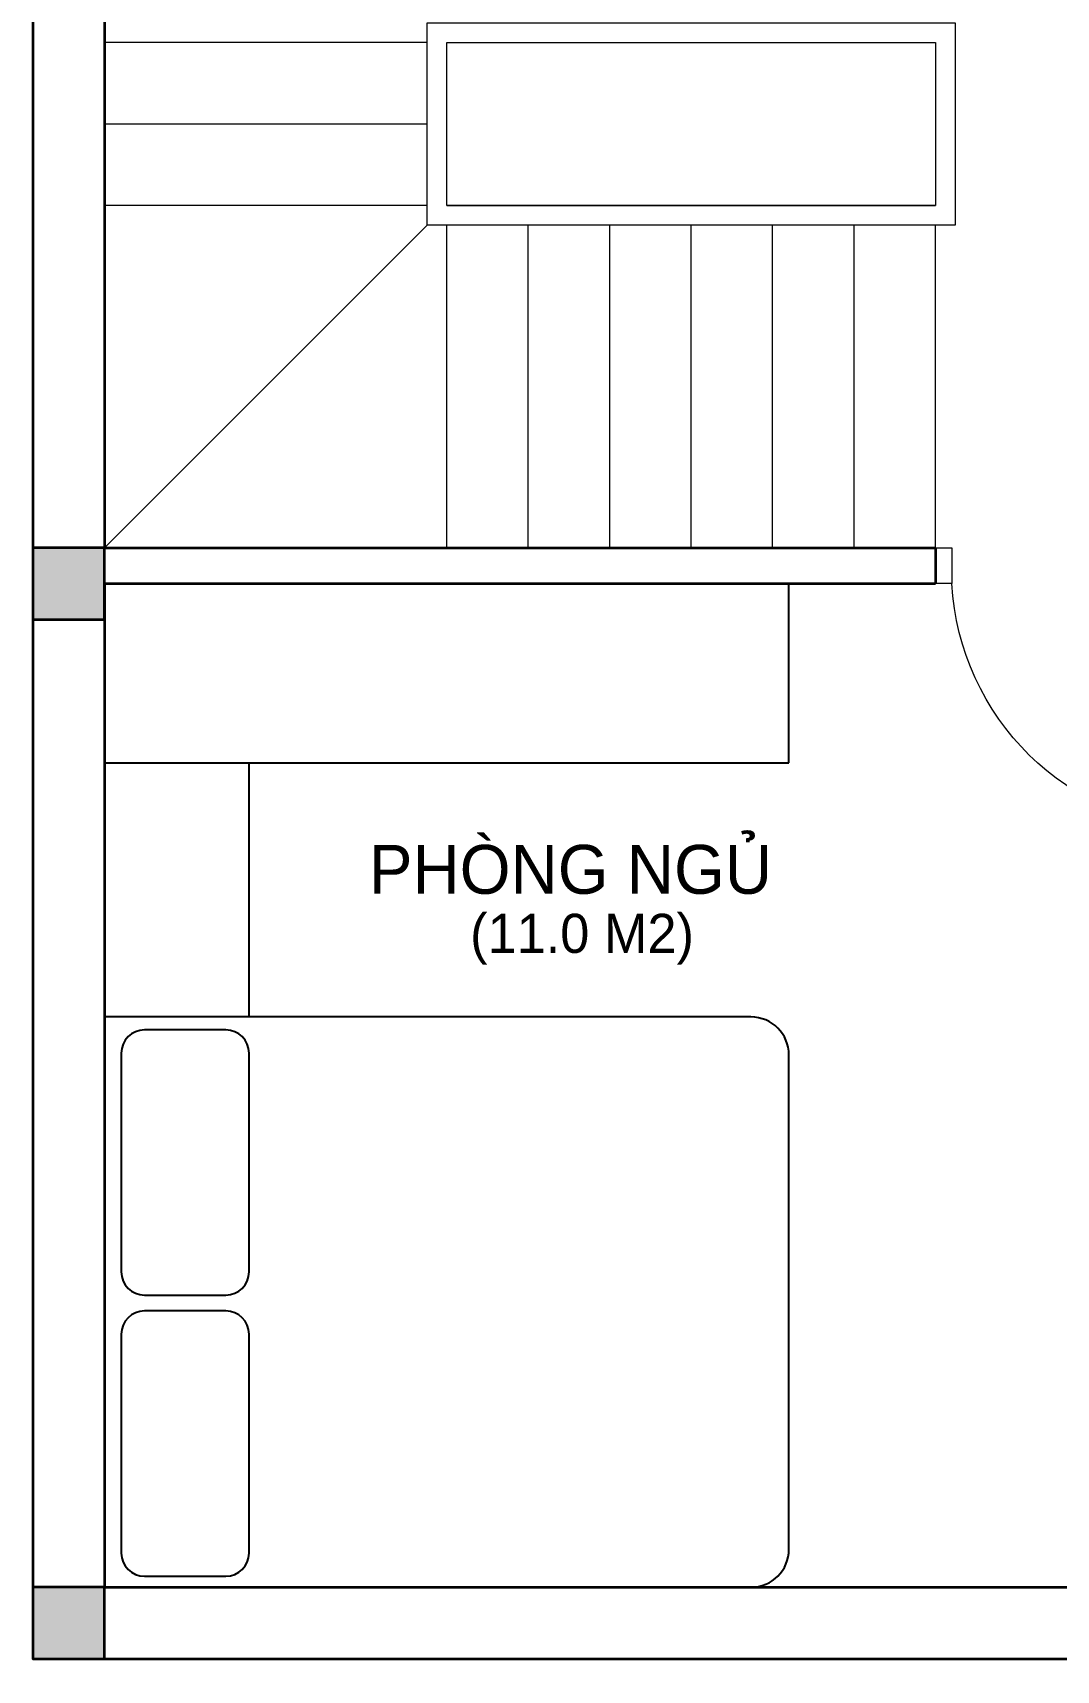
# Model space of a CAD drawing. Header units: millimetres. Extents: x -529782 to -142003, y -492574 to -273331.
# Drawn here: x -459322 to -456182, y -292472 to -287448 of the extents above; entities that cross this region are included whole.
import ezdxf

# ---------------------------------------------------------------- set-up
doc = ezdxf.new("R2010")
doc.units = ezdxf.units.MM
doc.header["$LTSCALE"] = 500
doc.header["$MEASUREMENT"] = 0
doc.header["$PDMODE"] = 3
doc.layers.get('0').update_dxf_attribs({"linetype": 'CONTINUOUS', "lineweight": 13})
doc.layers.get('Defpoints').update_dxf_attribs({"color": 255, "linetype": 'CONTINUOUS', "lineweight": 13})
for name, color, linetype, lineweight in [('1.cat 30', 30, 'CONTINUOUS', 35), ('1.cot', 2, 'CONTINUOUS', 35), ('4.dim 08', 8, 'CONTINUOUS', 13), ('9.text \xad white', 7, 'CONTINUOUS', 15), ('CA.dim 08', 251, 'CONTINUOUS', 13), ('noithat', 15, 'CONTINUOUS', 9)]:
    doc.layers.add(name, color=color, linetype=linetype, lineweight=lineweight)
doc.layers.add('NTHT', color=5, linetype='CONTINUOUS')
doc.styles.add('CA.JSC1', font='')
doc.styles.get("Standard").update_dxf_attribs({"font": 'txt.shx', "width": 0.9})
doc.styles.get('CA.JSC1').set_extended_font_data('.VnAvantH')
doc.dimstyles.new('CA 50', dxfattribs={"dimscale": 0, "dimtxt": 100, "dimasz": 50, "dimexe": 50, "dimexo": 0, "dimgap": 25, "dimtad": 1, "dimdec": 0, "dimzin": 0, "dimdsep": 46, "dimtxsty": 'Standard', "dimblk": 'ARCHTICK', "dimcen": 0.09, "dimdle": 50, "dimclrd": 256, "dimclre": 256, "dimclrt": 7, "dimadec": 0, "dimazin": 0, "dimtfac": 1, "dimtdec": 0, "dimtix": 1, "dimtmove": 2, "dimatfit": 3, "dimldrblk": 'DOT', "dimfxl": 1, "dimtolj": 1, "dimtzin": 0, "dimarcsym": 0})

# ---------------------------------------------------------------- blocks, each defined once
blk = doc.blocks.new('A$C1A9D127A')
at = {"layer": 'noithat', "color": 135, "linetype": 'Continuous'}
for p, q in [((49.99985728343017, 109.9998206971213), (-0.0001427165698260069, 109.9998206971213)), ((-0.0001427165698260069, 109.9998206971213), (-0.0001427165698260069, -0.000179302878677845)), ((49.99985728343017, -0.000179302878677845), (49.99985728343017, 109.9998206971213)), ((-0.0001427165698260069, -0.000179302878677845), (49.99985728343017, -0.000179302878677845))]:
    blk.add_line(p, q, dxfattribs=at)
blk = doc.blocks.new('A$C2BDB356E')
at = {"layer": 'noithat', "color": 135, "linetype": 'Continuous'}
for p, q in [((0.0007344302721321583, 599.9999563574092), (0.0007344302721321583, 699.9999563574092)), ((0.0007344302721321583, 699.9999563574092), (40.00073443027213, 699.9999563574092)), ((40.00073443027213, 699.9999563574092), (40.00073443027213, 599.9999563574092)), ((40.00073443027213, 599.9999563574092), (0.0007344302721321583, 599.9999563574092)), ((0.0007344302721321583, 99.99995635740925), (0.0007344302721321583, -4.364259075373411e-05)), ((40.00073443027213, 99.99995635740925), (0.0007344302721321583, 99.99995635740925)), ((40.00073443027213, -4.364259075373411e-05), (40.00073443027213, 99.99995635740925)), ((0.0007344302721321583, -4.364259075373411e-05), (40.00073443027213, -4.364259075373411e-05))]:
    blk.add_line(p, q, dxfattribs=at)
at = {"layer": 'noithat', "color": 8, "linetype": 'Continuous'}
for p, q in [((0.0007344302721321583, 99.99995635740925), (0.0007344302721321583, 599.9999563574092)), ((20.00073443027213, 599.9999563574092), (20.00073443027213, 99.99995635740925)), ((40.00073443027213, 599.9999563574092), (40.00073443027213, 99.99995635740925))]:
    blk.add_line(p, q, dxfattribs=at)
at = {"layer": 'noithat', "color": 1, "linetype": 'Continuous'}
blk.add_arc((10.18820847296689, 740.3098040898665), 740.9098847954065, 272.306074052381, 356.8812333185894, dxfattribs=at)
blk = doc.blocks.new('_ArchTick')
at = {"color": 1, "linetype": 'ByBlock', "const_width": 0.150000081}
blk.add_lwpolyline([(-0.5000002699998731, -0.5000002699998731), (0.5000002699998731, 0.5000002699998731)], dxfattribs=at)
blk = doc.blocks.new('*D1995')
at = {"layer": 'CA.dim 08', "lineweight": -2, "transparency": 16777216}
for p, q in [((-449311.9635896764, -292437.5207308844), (-449311.9635896764, -294047.3445767199)), ((-459211.9635896764, -292590.0242494408), (-459211.9635896764, -294047.3445767199)), ((-459261.9635896764, -293997.3445767199), (-449261.9635896764, -293997.3445767199))]:
    blk.add_line(p, q, dxfattribs=at)
at = {"layer": 'Defpoints', "color": 0, "transparency": 16777216}
for p in [(-449311.9635896764, -292437.5207308844), (-459211.9635896764, -292590.0242494408), (-449311.9635896764, -293997.3445767199)]:
    blk.add_point(p, dxfattribs=at)
at = {"layer": 'CA.dim 08', "lineweight": -2, "transparency": 16777216, "xscale": 50, "yscale": 50, "zscale": 50, "rotation": 180}
blk.add_blockref('_ArchTick', (-459211.9635896764, -293997.3445767199), dxfattribs=at)
at = {"layer": 'CA.dim 08', "lineweight": -2, "transparency": 16777216, "xscale": 50, "yscale": 50, "zscale": 50}
blk.add_blockref('_ArchTick', (-449311.9635896764, -293997.3445767199), dxfattribs=at)
at = {"layer": 'CA.dim 08', "color": 7, "transparency": 16777216, "insert": (-454261.9635896763, -293922.3445767199), "char_height": 100, "attachment_point": 5}
blk.add_mtext('\\A1;9900', dxfattribs=at)
blk = doc.blocks.new('_DOT')
at = {"color": 1, "linetype": 'ByBlock'}
blk.add_line((-0.5, 0), (-1, 0), dxfattribs=at)
at = {"color": 1, "linetype": 'ByBlock', "const_width": 0.5}
blk.add_lwpolyline([(-0.25, 0, 1), (0.25, 0, 1)], format="xyb", close=True, dxfattribs=at)

msp = doc.modelspace()

# ---------------------------------------------------------------- hatches: boundary and pattern name
at = {"layer": '1.cot'}
for points in [[(-459101.9635896764, -289027.5207308844), (-459321.9635896764, -289027.5207308844), (-459321.9635896764, -289247.5207308844), (-459101.9635896764, -289247.5207308844)], [(-459101.9635896764, -292217.5207308844), (-459321.9635896764, -292217.5207308844), (-459321.9635896764, -292437.5207308844), (-459101.9635896764, -292437.5207308844)]]:
    msp.add_hatch(color=256, dxfattribs=at).paths.add_polyline_path(points)

# ---------------------------------------------------------------- linework, layer by layer
at = {"layer": '1.cat 30'}
for p, q in [((-459101.9635896764, -289027.5207308845), (-456551.9635896764, -289027.5207308844)), ((-456551.9635896764, -289027.5207308844), (-456551.9635896764, -289137.5207308843)), ((-459101.9635896764, -289137.5207308845), (-456551.9635896764, -289137.5207308845))]:
    msp.add_line(p, q, dxfattribs=at)
for points in [[(-457156.9635896764, -282417.5207308844), (-458211.9635896763, -282417.5207308844), (-458211.9635896763, -282417.5207308844), (-459321.9635896764, -282417.5207308844), (-459321.9635896764, -292437.5207308844), (-448201.9635896764, -292437.5207308844), (-448201.9635896764, -291682.5207308844)], [(-459101.9635896764, -286427.5207308845), (-459101.9635896764, -289027.5207308845)], [(-459101.9635896764, -289137.5207308845), (-459101.9635896764, -292217.5207308844), (-454121.9635896764, -292217.5207308844)]]:
    msp.add_lwpolyline(points, dxfattribs=at)
at = {"layer": '1.cot'}
for points in [[(-459321.9635896764, -289247.5207308844), (-459101.9635896764, -289247.5207308844), (-459101.9635896764, -289027.5207308844), (-459321.9635896764, -289027.5207308844)], [(-459321.9635896764, -292437.5207308844), (-459101.9635896764, -292437.5207308844), (-459101.9635896764, -292217.5207308844), (-459321.9635896764, -292217.5207308844)]]:
    msp.add_lwpolyline(points, close=True, dxfattribs=at)
at = {"layer": '4.dim 08'}
for p, q in [((-459321.9635896764, -292437.5207308844), (-459321.9635896764, -282417.5207308844)), ((-458111.9635896764, -287477.5207308843), (-459101.9635896764, -287477.5207308843)), ((-458051.9635896764, -287477.5207308843), (-456551.9635896763, -287477.5207308843)), ((-458111.9635896764, -287727.5207308843), (-459101.9635896764, -287727.5207308843)), ((-458111.9635896764, -287977.5207308843), (-459101.9635896764, -287977.5207308843)), ((-458051.9635896764, -287977.5207308843), (-456551.9635896764, -287977.5207308843)), ((-458111.9635896764, -288037.5207308843), (-459101.9635896764, -289027.5207308843)), ((-458051.9635896764, -289027.5207308844), (-458051.9635896764, -288037.5207308843)), ((-457801.9635896764, -289027.5207308844), (-457801.9635896764, -288037.5207308843)), ((-457551.9635896764, -289027.5207308844), (-457551.9635896764, -288037.5207308843)), ((-457301.9635896764, -289027.5207308844), (-457301.9635896764, -288037.5207308843)), ((-457051.9635896764, -289027.5207308844), (-457051.9635896764, -288037.5207308843)), ((-456801.9635896764, -289027.5207308844), (-456801.9635896764, -288037.5207308843)), ((-456551.9635896764, -289027.5207308844), (-456551.9635896764, -288037.5207308843)), ((-459321.9635896764, -289027.5207308844), (-459101.9635896764, -289027.5207308845))]:
    msp.add_line(p, q, dxfattribs=at)
at = {"layer": 'CA.dim 08'}
for points in [[(-458111.9635896764, -287417.5207308843), (-456491.9635896764, -287417.5207308843), (-456491.9635896764, -288037.5207308843), (-458111.9635896764, -288037.5207308843)], [(-458051.9635896764, -287477.5207308843), (-456551.9635896764, -287477.5207308843), (-456551.9635896764, -287977.5207308843), (-458051.9635896764, -287977.5207308843)]]:
    msp.add_lwpolyline(points, close=True, dxfattribs=at)
at = {"layer": 'NTHT'}
for p, q in [((-457001.963589654, -289687.5207308845), (-457001.9635896541, -289137.5207308844)), ((-459101.9635896764, -289687.5207308845), (-457001.963589654, -289687.5207308845)), ((-458658.4563876322, -290467.5207308619), (-458658.4563876322, -289687.5207308845)), ((-457118.6302563219, -290467.520730862), (-459101.9635896764, -290467.520730862)), ((-459101.9635896764, -290467.520730862), (-459101.9635896764, -292217.5207308843)), ((-458729.4432900592, -290507.1693986669), (-458979.2630237422, -290507.1693986669)), ((-459050.2499261691, -290578.1563010975), (-459050.2499261691, -291250.0828413009)), ((-458658.4563876322, -291250.0828413009), (-458658.4563876322, -290578.1563010975)), ((-457001.963589654, -292100.8540642127), (-457001.963589654, -290584.1873975336)), ((-458979.2630237422, -291321.0697437241), (-458729.4432900592, -291321.0697437241)), ((-458729.4432900592, -291369.5785850897), (-458979.2630237422, -291369.5785850897)), ((-459050.2499261691, -291440.5654875129), (-459050.2499261691, -292112.4920277163)), ((-458658.4563876322, -292112.4920277163), (-458658.4563876322, -291440.5654875129)), ((-459101.9635896764, -292217.5207308843), (-457118.6302563219, -292217.5207308843)), ((-458979.2630237422, -292183.478930147), (-458729.4432900592, -292183.478930147))]:
    msp.add_line(p, q, dxfattribs=at)
for centre, radius, start, end in [((-457118.6302563219, -290584.1873975336), 116.6666666678871, 0, 90), ((-458979.2630237422, -290578.1563010975), 70.98690242850137, 90, 180), ((-458729.4432900592, -290578.1563010975), 70.98690242852808, 0, 90), ((-458979.2630237422, -291250.0828413009), 70.98690242849898, 180, 270), ((-458729.4432900592, -291250.0828413009), 70.98690242852558, 270, 0), ((-458979.2630237422, -291440.5654875129), 70.98690242850353, 90, 180), ((-458729.4432900592, -291440.5654875129), 70.9869024285299, 0, 90), ((-458979.2630237422, -292112.4920277163), 70.98690242850353, 180, 270), ((-458729.4432900592, -292112.4920277163), 70.9869024285299, 270, 0), ((-457118.6302563219, -292100.8540642127), 116.6666666678871, 270, 0)]:
    msp.add_arc(centre, radius, start, end, dxfattribs=at)

# ---------------------------------------------------------------- block references
at = {"layer": 'noithat', "xscale": -1}
msp.add_blockref('A$C1A9D127A', (-456501.9637323929, -289137.5205515815), dxfattribs=at)
at = {"layer": 'noithat', "xscale": -1.07999999995809, "yscale": 1.07999999995809, "zscale": 1.08}
msp.add_blockref('A$C2BDB356E', (-455691.9627964917, -289893.5206837504), dxfattribs=at)

# ---------------------------------------------------------------- texts
at = {"layer": '9.text \xad white', "style": 'CA.JSC1'}
for s, height, p in [('phßng ngñ', 150, (-458290.7830680292, -290089.5990535408)), ('(11.0 M2)', 120, (-457980.1308663508, -290270.9603871364))]:
    msp.add_text(s, height=height, dxfattribs=at).set_placement(p)

# ---------------------------------------------------------------- dimensions: what is measured, and where the dimension line sits
at = {"layer": 'CA.dim 08'}
dim = msp.add_linear_dim(base=(-449311.9635896764, -293997.3445767199), p1=(-459211.9635896764, -292590.0242494408), p2=(-449311.9635896764, -292437.5207308844), dimstyle='CA 50', override={"dimscale": 1, "dimfxl": 0}, dxfattribs=at)
dim.commit()
dim.dimension.update_dxf_attribs({"geometry": '*D1995', "text_midpoint": (-454261.9635896763, -293922.3445767199), "dimtype": 160})

doc.saveas('drawing.dxf')
